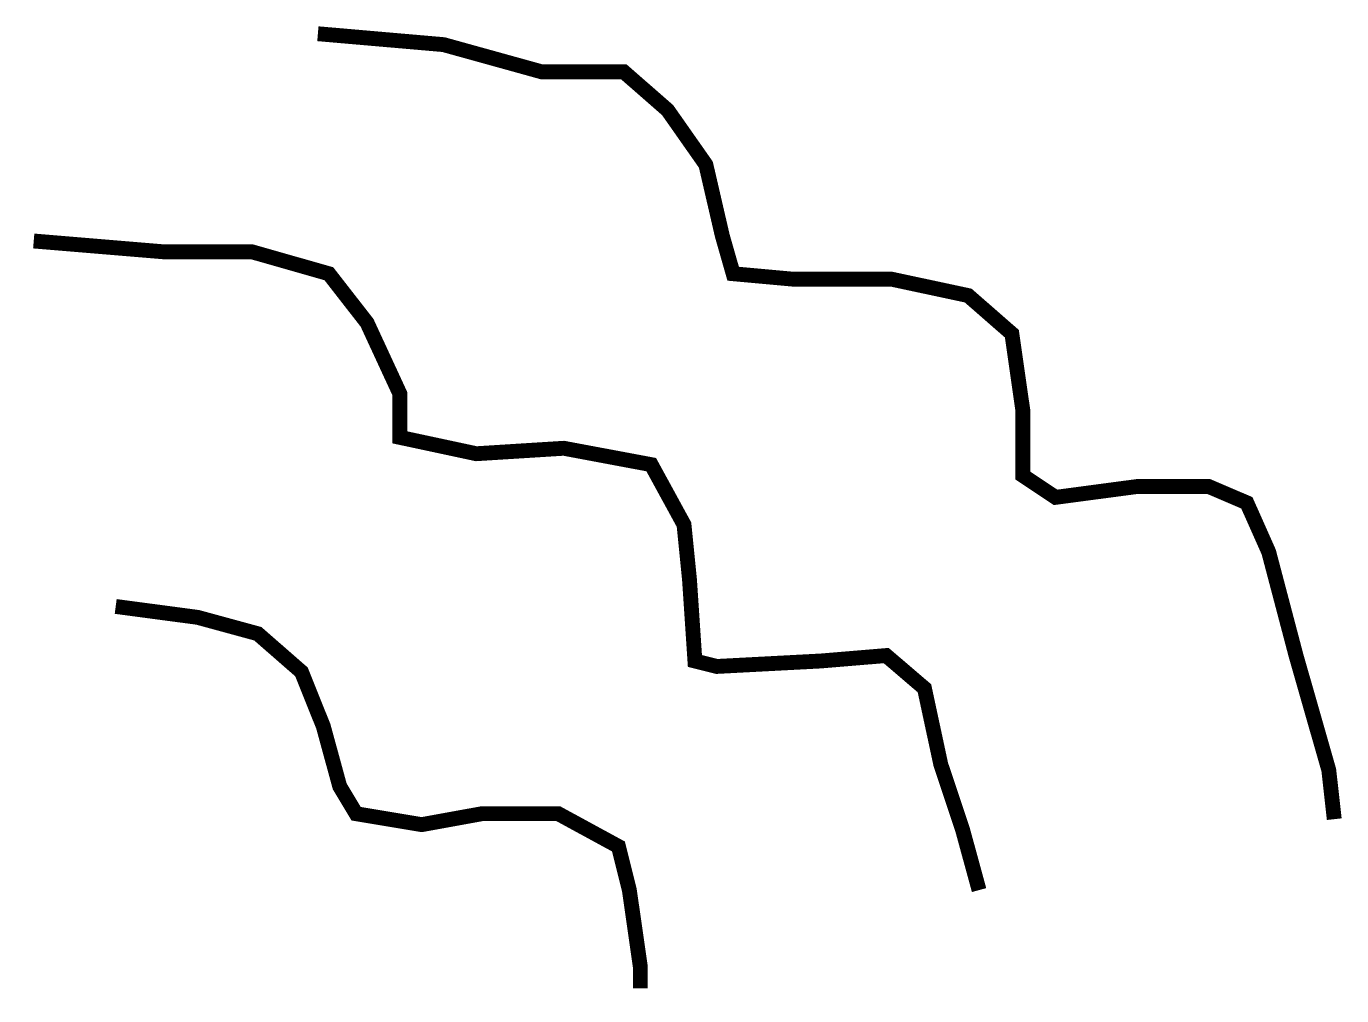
# Model space of a CAD drawing. Extents: x -0.06 to 8.79, y 0.01 to 6.53.
import ezdxf

# ---------------------------------------------------------------- set-up
doc = ezdxf.new("R2010")
doc.units = 0
doc.header["$MEASUREMENT"] = 0
doc.layers.get('0').update_dxf_attribs({"linetype": 'CONTINUOUS'})

msp = doc.modelspace()

# ---------------------------------------------------------------- linework, layer by layer
at = {"const_width": 0.1}
for points in [[(1.9026, 6.484), (2.7485, 6.4106), (3.4105, 6.227), (3.9622, 6.227), (4.2564, 5.9699), (4.5138, 5.6028), (4.6242, 5.1254), (4.6977, 4.8684), (5.1023, 4.8316), (5.7643, 4.8316), (6.2792, 4.7215), (6.5734, 4.4645), (6.647, 3.9504), (6.647, 3.5098), (6.8676, 3.3629), (7.4193, 3.4363), (7.8974, 3.4363), (8.1549, 3.3262), (8.302, 2.9957), (8.4859, 2.298), (8.7065, 1.5269), (8.7433, 1.1965)], [(-0.0099, 5.0887), (0.8728, 5.0152), (1.4613, 5.0152), (1.9762, 4.8684), (2.2336, 4.5379), (2.4543, 4.0605), (2.4543, 3.7668), (2.9692, 3.6566), (3.5576, 3.6934), (4.1461, 3.5832), (4.3667, 3.1793), (4.4035, 2.8121), (4.4403, 2.2613), (4.5874, 2.2246), (5.2862, 2.2613), (5.7275, 2.298), (5.985, 2.0777), (6.0953, 1.5636), (6.2424, 1.123), (6.3527, 0.7191)], [(0.5418, 2.6285), (1.0935, 2.5551), (1.498, 2.4449), (1.7923, 2.1879), (1.9394, 1.8207), (2.0497, 1.4168), (2.16, 1.2332), (2.6014, 1.1597), (3.0059, 1.2332), (3.5208, 1.2332), (3.9254, 1.0129), (3.999, 0.7191), (4.0725, 0.205), (4.0725, 0.0582)]]:
    msp.add_lwpolyline(points, dxfattribs=at)

doc.saveas('drawing.dxf')
